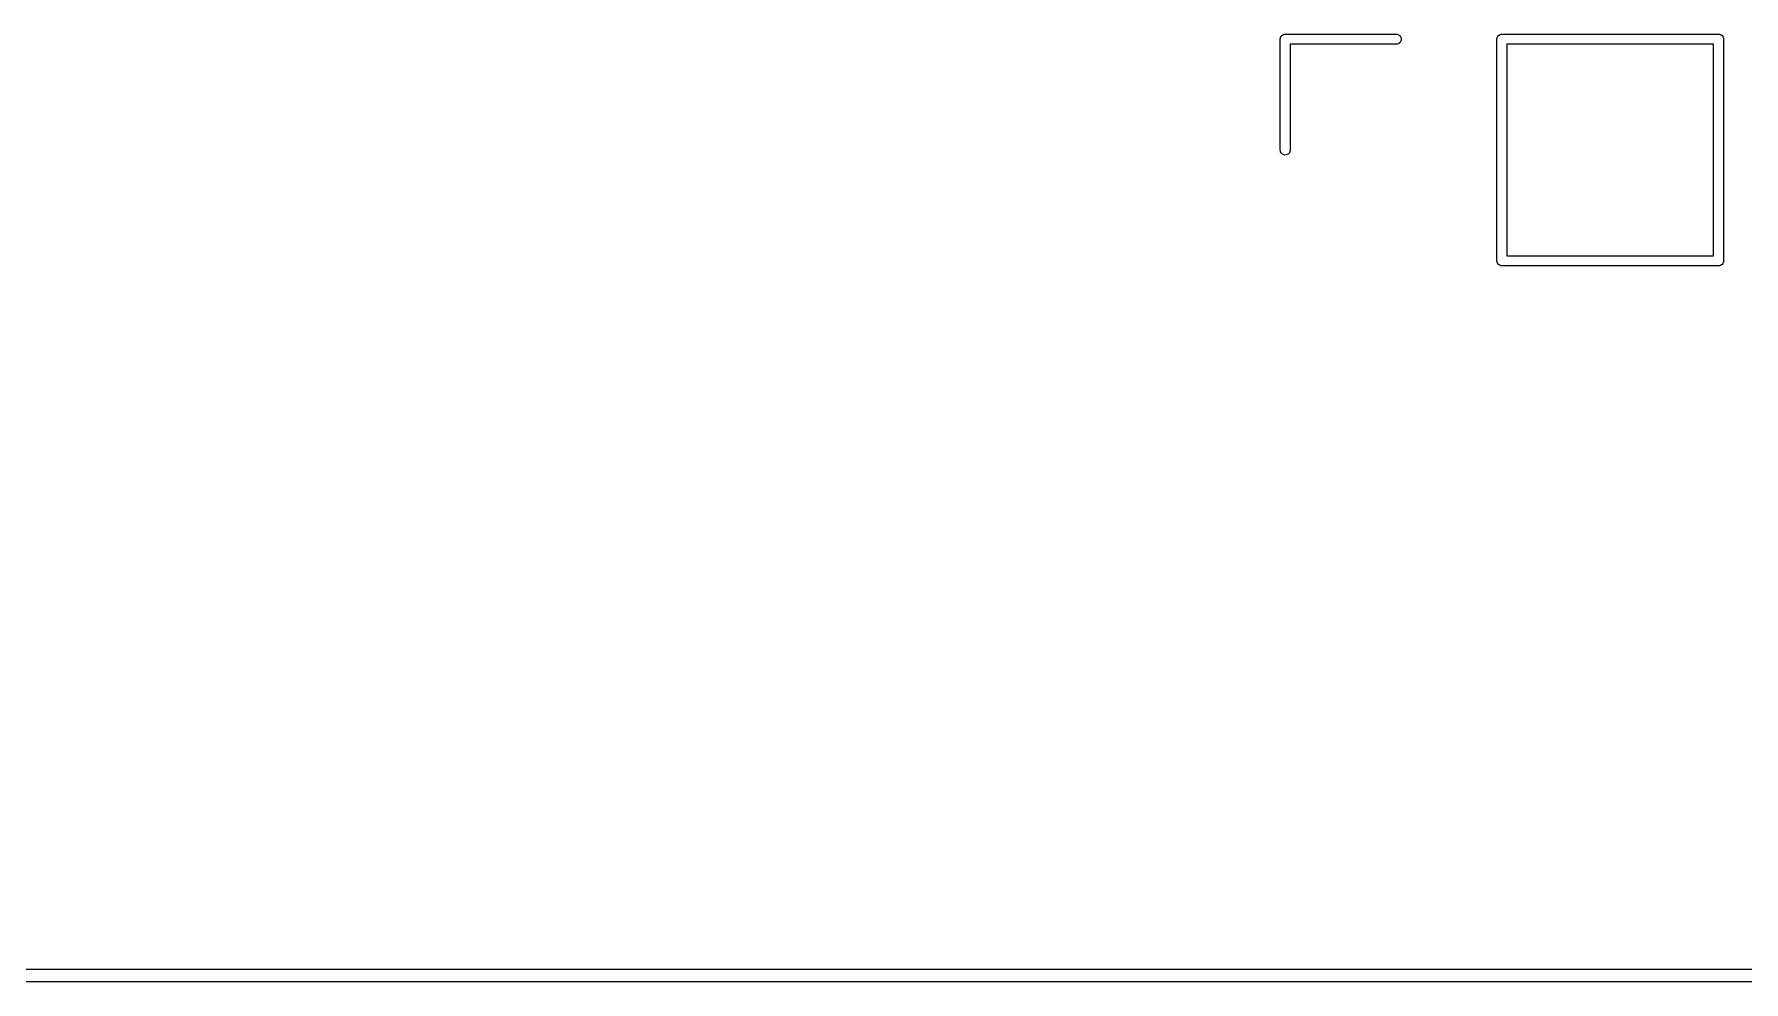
# Model space of a CAD drawing. Extents: x 69 to 231, y -100 to -51.
# Drawn here: x 109.74 to 130.25, y -97.83 to -86.45 of the extents above; entities that cross this region are included whole.
import ezdxf

# ---------------------------------------------------------------- set-up
doc = ezdxf.new("R2010")
doc.units = 0
doc.layers.add('BLACK', color=7, linetype='CONTINUOUS')

msp = doc.modelspace()

# ---------------------------------------------------------------- linework, layer by layer
at = {"layer": 'BLACK', "linetype": 'CONTINUOUS'}
for p, q in [((124.69, -86.51), (124.691, -86.4982)), ((124.69, -86.513), (124.69, -86.51)), ((124.69, -87.8429), (124.69, -86.513)), ((124.691, -86.4982), (124.694, -86.4869)), ((124.694, -86.4869), (124.7, -86.4765)), ((124.7, -86.4765), (124.707, -86.4674)), ((124.707, -86.4674), (124.717, -86.4599)), ((124.717, -86.4599), (124.727, -86.4543)), ((124.727, -86.4543), (124.738, -86.4509)), ((124.738, -86.4509), (124.747, -86.45)), ((124.747, -86.45), (124.75, -86.4497)), ((124.747, -86.45), (124.747, -86.45)), ((124.75, -86.4497), (124.753, -86.45)), ((124.753, -86.45), (126.083, -86.45)), ((126.083, -86.57), (124.81, -86.57)), ((124.81, -86.57), (124.81, -87.8429)), ((126.083, -86.45), (126.092, -86.4509)), ((126.092, -86.5691), (126.083, -86.57)), ((126.092, -86.4509), (126.103, -86.4543)), ((126.103, -86.5657), (126.092, -86.5691)), ((126.103, -86.4543), (126.113, -86.4599)), ((126.113, -86.5601), (126.103, -86.5657)), ((126.113, -86.4599), (126.123, -86.4674)), ((126.123, -86.5526), (126.113, -86.5601)), ((126.123, -86.4674), (126.13, -86.4765)), ((126.13, -86.5435), (126.123, -86.5526)), ((126.13, -86.4765), (126.136, -86.4869)), ((126.136, -86.5331), (126.13, -86.5435)), ((126.136, -86.4869), (126.139, -86.4982)), ((126.139, -86.5218), (126.136, -86.5331)), ((126.139, -86.4982), (126.14, -86.51)), ((126.14, -86.51), (126.139, -86.5218)), ((127.29, -86.51), (127.291, -86.4982)), ((127.29, -86.513), (127.29, -86.51)), ((127.29, -89.1671), (127.29, -86.513)), ((127.291, -86.4982), (127.294, -86.4869)), ((127.294, -86.4869), (127.3, -86.4765)), ((127.3, -86.4765), (127.307, -86.4674)), ((127.307, -86.4674), (127.317, -86.4599)), ((127.317, -86.4599), (127.327, -86.4543)), ((127.327, -86.4543), (127.338, -86.4509)), ((127.338, -86.4509), (127.347, -86.45)), ((127.347, -86.45), (127.35, -86.4497)), ((127.347, -86.45), (127.347, -86.45)), ((127.35, -86.4497), (127.353, -86.45)), ((127.353, -86.45), (129.947, -86.45)), ((127.41, -86.57), (127.41, -89.11)), ((129.89, -86.57), (127.41, -86.57)), ((129.89, -89.11), (129.89, -86.57)), ((129.947, -86.45), (129.95, -86.4497)), ((129.95, -86.4497), (129.953, -86.45)), ((129.953, -86.45), (129.962, -86.4509)), ((129.962, -86.4509), (129.973, -86.4543)), ((129.973, -86.4543), (129.983, -86.4599)), ((129.983, -86.4599), (129.993, -86.4674)), ((129.993, -86.4674), (130, -86.4765)), ((130, -86.4765), (130.006, -86.4869)), ((130.006, -86.4869), (130.009, -86.4982)), ((130.009, -86.4982), (130.01, -86.51)), ((130.01, -86.51), (130.01, -86.5129)), ((130.01, -86.5129), (130.01, -89.1671)), ((124.691, -87.8518), (124.69, -87.8429)), ((124.694, -87.8631), (124.691, -87.8518)), ((124.7, -87.8735), (124.694, -87.8631)), ((124.707, -87.8826), (124.7, -87.8735)), ((124.717, -87.8901), (124.707, -87.8826)), ((124.727, -87.8957), (124.717, -87.8901)), ((124.738, -87.8991), (124.727, -87.8957)), ((124.75, -87.9003), (124.738, -87.8991)), ((124.762, -87.8991), (124.75, -87.9003)), ((124.773, -87.8957), (124.762, -87.8991)), ((124.783, -87.8901), (124.773, -87.8957)), ((124.793, -87.8826), (124.783, -87.8901)), ((124.8, -87.8735), (124.793, -87.8826)), ((124.806, -87.8631), (124.8, -87.8735)), ((124.809, -87.8518), (124.806, -87.8631)), ((124.81, -87.8429), (124.809, -87.8518)), ((127.29, -89.17), (127.29, -89.1671)), ((127.291, -89.1818), (127.29, -89.17)), ((127.294, -89.1931), (127.291, -89.1818)), ((127.3, -89.2035), (127.294, -89.1931)), ((127.307, -89.2126), (127.3, -89.2035)), ((127.317, -89.2201), (127.307, -89.2126)), ((127.327, -89.2257), (127.317, -89.2201)), ((127.338, -89.2291), (127.327, -89.2257)), ((127.34, -89.2293), (127.338, -89.2291)), ((127.35, -89.2303), (127.34, -89.2293)), ((127.353, -89.23), (127.35, -89.2303)), ((129.947, -89.23), (127.353, -89.23)), ((127.41, -89.11), (129.89, -89.11)), ((129.95, -89.2303), (129.947, -89.23)), ((129.953, -89.23), (129.95, -89.2303)), ((129.962, -89.2291), (129.953, -89.23)), ((129.953, -89.23), (129.953, -89.23)), ((129.973, -89.2257), (129.962, -89.2291)), ((129.983, -89.2201), (129.973, -89.2257)), ((129.993, -89.2126), (129.983, -89.2201)), ((130, -89.2035), (129.993, -89.2126)), ((130.006, -89.1931), (130, -89.2035)), ((130.009, -89.1818), (130.006, -89.1931)), ((130.01, -89.17), (130.009, -89.1818)), ((130.01, -89.1671), (130.01, -89.17)), ((147.246, -97.825), (76.2463, -97.825)), ((79.4661, -97.675), (147.246, -97.675))]:
    msp.add_line(p, q, dxfattribs=at)

doc.saveas('drawing.dxf')
